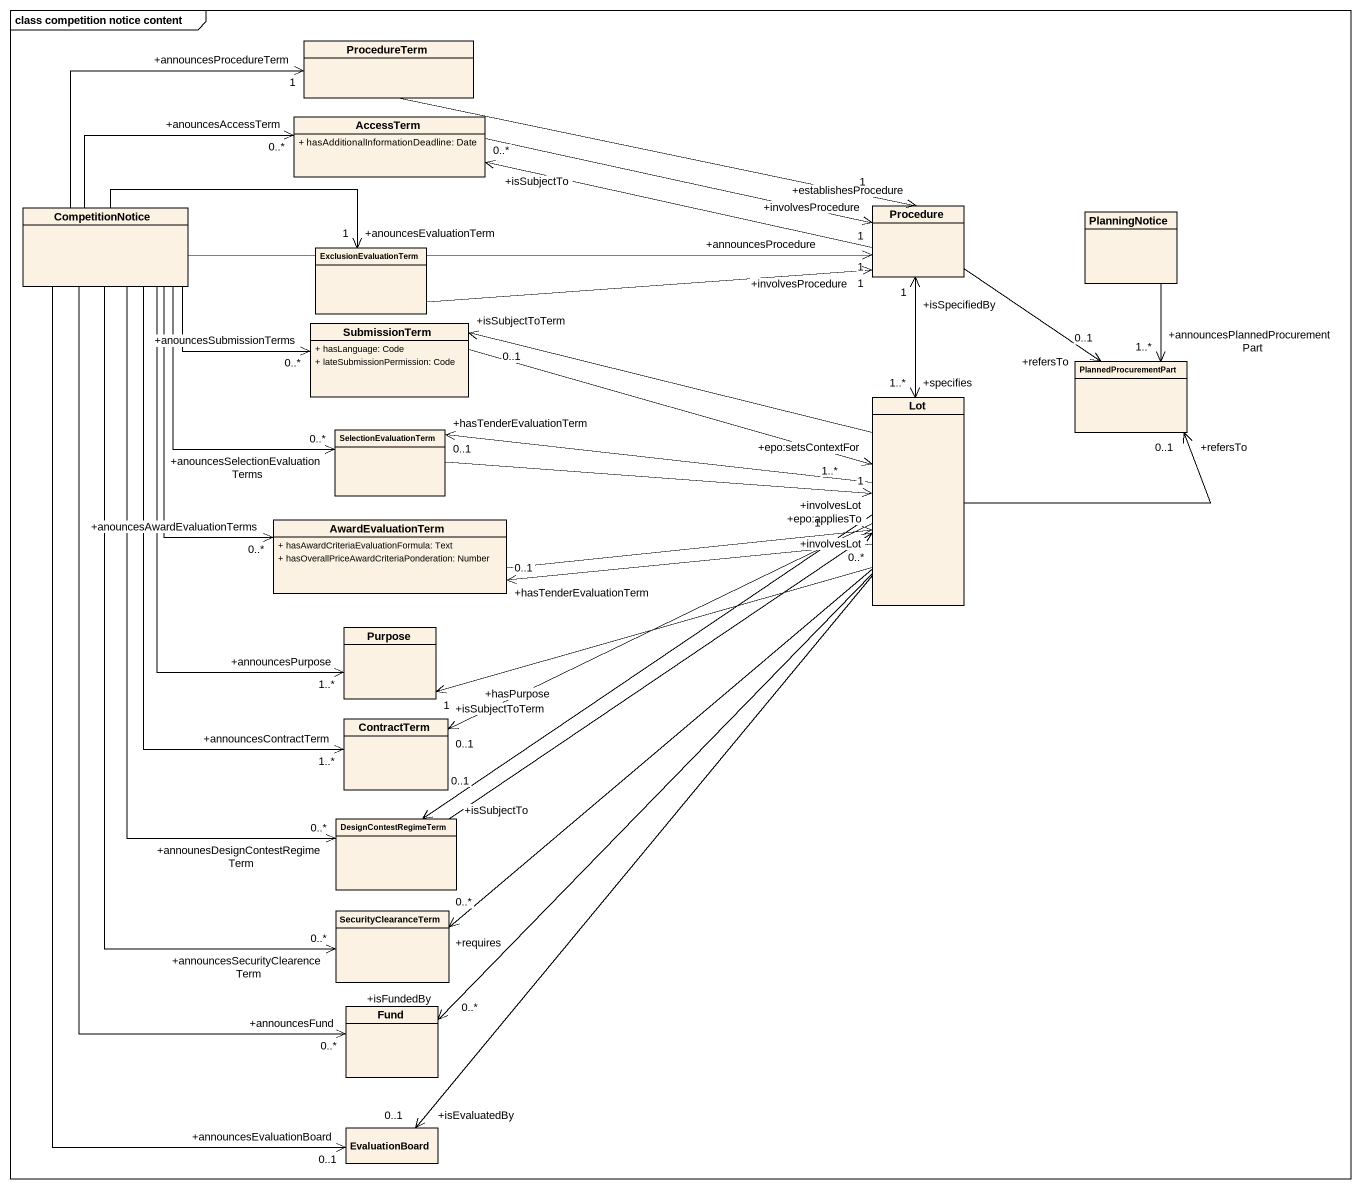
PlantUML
@startuml
mainframe class competition notice content
hide circle
hide empty members
skinparam classAttributeIconSize 0
class ProcedureTerm
class AccessTerm {
  + hasAdditionalInformationDeadline: Date
}
class CompetitionNotice
class Procedure
class PlanningNotice
class ExclusionEvaluationTerm
class SubmissionTerm {
  + hasLanguage: Code
  + lateSubmissionPermission: Code
}
class PlannedProcurementPart
class Lot
class SelectionEvaluationTerm
class AwardEvaluationTerm {
  + hasAwardCriteriaEvaluationFormula: Text
  + hasOverallPriceAwardCriteriaPonderation: Number
}
class Purpose
class ContractTerm
class DesignContestRegimeTerm
class SecurityClearanceTerm
class Fund
class EvaluationBoard
ProcedureTerm -right-> "+establishesProcedure\n1" Procedure
AccessTerm -right-> "+involvesProcedure\n1" Procedure
CompetitionNotice -up-> "+announcesProcedureTerm\n1" ProcedureTerm
CompetitionNotice -right-> "+anouncesAccessTerm\n0..*" AccessTerm
CompetitionNotice -right-> "+announcesProcedure\n1" Procedure
CompetitionNotice -right-> "+anouncesEvaluationTerm\n1" ExclusionEvaluationTerm
CompetitionNotice -right-> "+anouncesSubmissionTerms\n0..*" SubmissionTerm
CompetitionNotice --> "+anouncesSelectionEvaluationTerms\n0..*" SelectionEvaluationTerm
CompetitionNotice --> "+anouncesAwardEvaluationTerms\n0..*" AwardEvaluationTerm
CompetitionNotice --> "+announcesPurpose\n1..*" Purpose
CompetitionNotice --> "+announcesContractTerm\n1..*" ContractTerm
CompetitionNotice --> "+announesDesignContestRegimeTerm\n0..*" DesignContestRegimeTerm
CompetitionNotice --> "+announcesSecurityClearenceTerm\n0..*" SecurityClearanceTerm
CompetitionNotice --> "+announcesFund\n0..*" Fund
CompetitionNotice --> "+announcesEvaluationBoard\n0..1" EvaluationBoard
Procedure -left-> "+isSubjectTo\n0..*" AccessTerm
Procedure --> "+refersTo\n0..1" PlannedProcurementPart
Procedure "+isSpecifiedBy\n1" <--> "+specifies\n1..*" Lot
PlanningNotice --> "+announcesPlannedProcurementPart\n1..*" PlannedProcurementPart
ExclusionEvaluationTerm -right-> "+involvesProcedure\n1" Procedure
SubmissionTerm -right-> "+epo:setsContextFor\n1..*" Lot
Lot -left-> "+isSubjectToTerm\n0..1" SubmissionTerm
Lot -right-> "+refersTo\n0..1" PlannedProcurementPart
Lot -left-> "+hasTenderEvaluationTerm\n0..1" SelectionEvaluationTerm
Lot -left-> "+hasTenderEvaluationTerm\n0..1" AwardEvaluationTerm
Lot -left-> "+hasPurpose\n1" Purpose
Lot -left-> "+isSubjectToTerm\n0..1" ContractTerm
Lot --> "+isSubjectTo\n0..1" DesignContestRegimeTerm
Lot --> "+requires\n0..*" SecurityClearanceTerm
Lot --> "+isFundedBy\n0..*" Fund
Lot --> "+isEvaluatedBy\n0..1" EvaluationBoard
SelectionEvaluationTerm -right-> "+involvesLot\n1" Lot
AwardEvaluationTerm -right-> "+involvesLot\n1" Lot
DesignContestRegimeTerm -up-> "+epo:appliesTo\n0..*" Lot
@enduml
